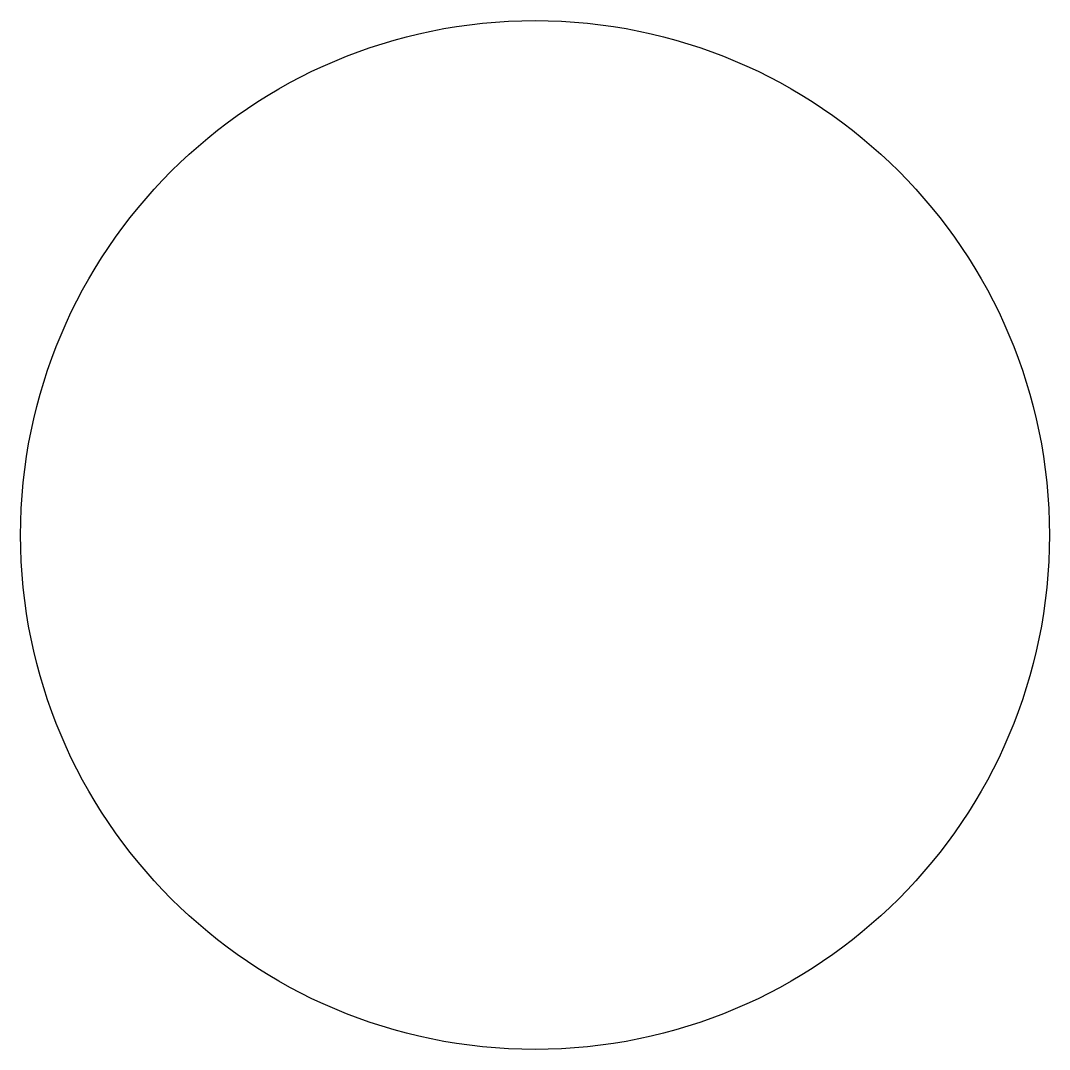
# Model space of a CAD drawing. Extents: x 292 to 392, y 46 to 146.
import ezdxf

# ---------------------------------------------------------------- set-up
doc = ezdxf.new("R2010")
doc.units = 0
doc.layers.add('Layer_0', color=7, linetype='CONTINUOUS')

msp = doc.modelspace()

# ---------------------------------------------------------------- linework, layer by layer
at = {"layer": 'Layer_0', "color": 7}
msp.add_circle((342, 96), 50, dxfattribs=at)

doc.saveas('drawing.dxf')
